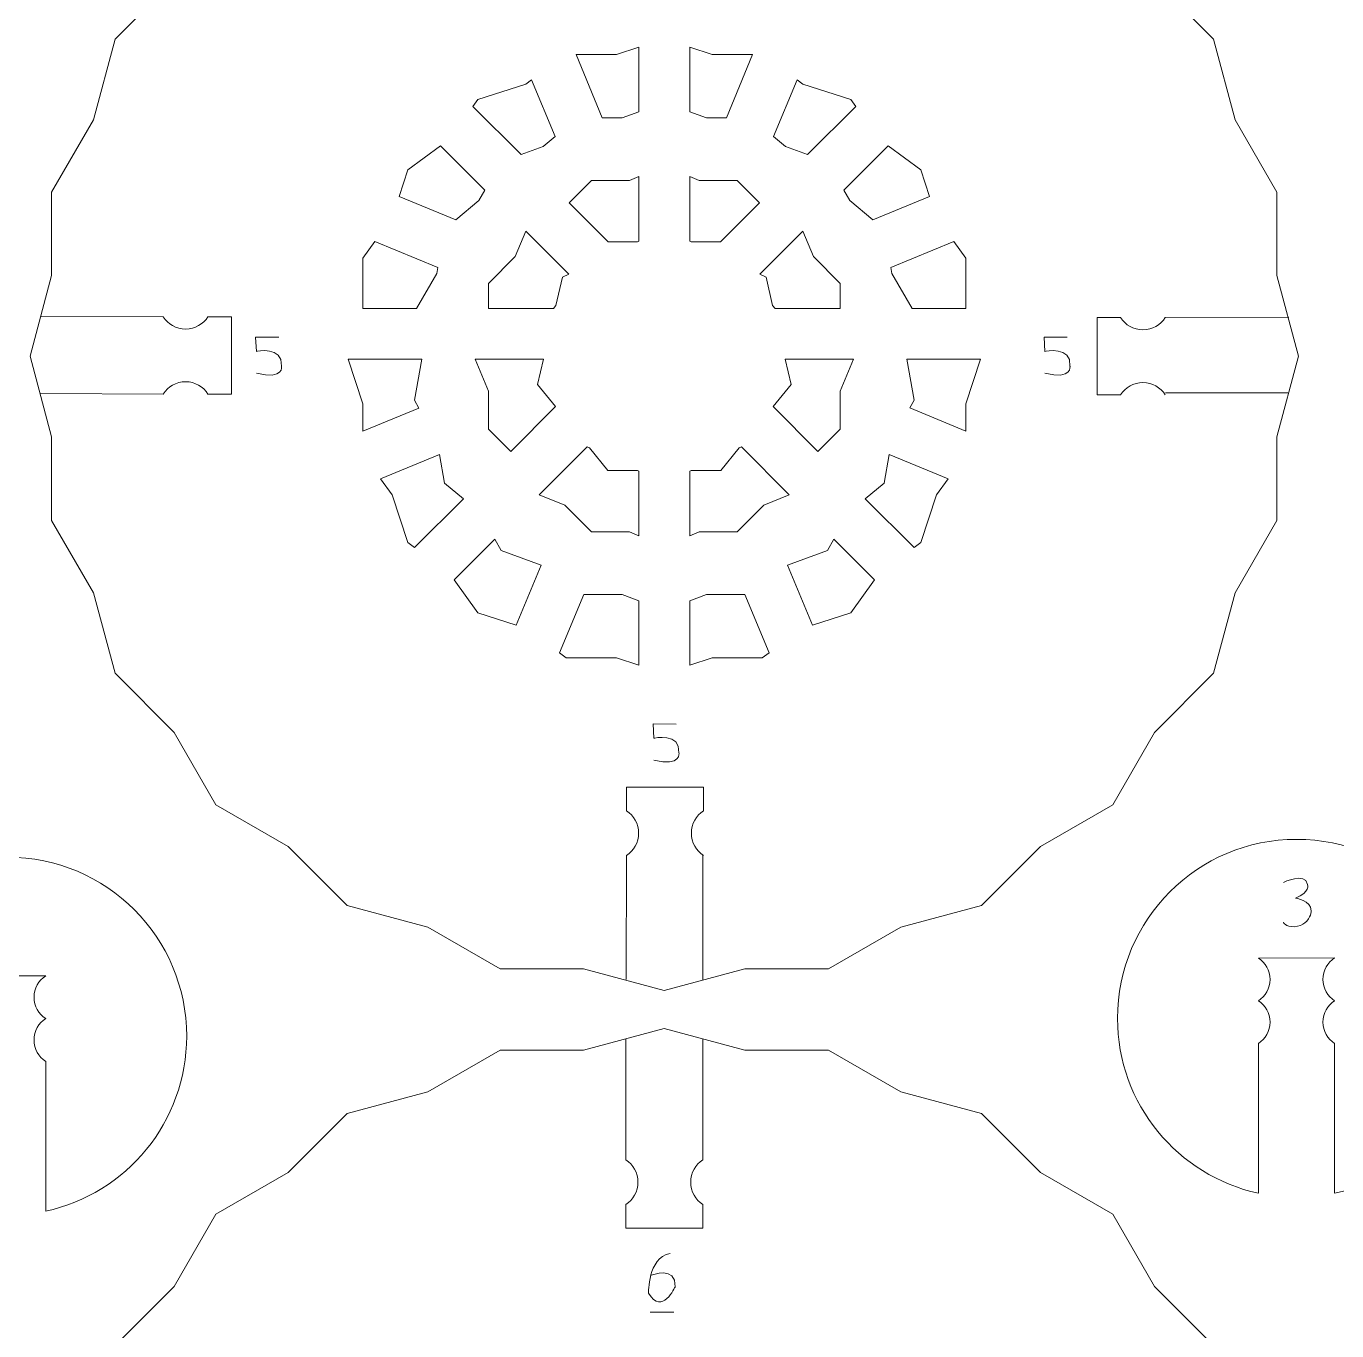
# Model space of a CAD drawing. Header units: centimetres. Extents: x -25 to 25, y -32.5 to 32.5.
# Drawn here: x 3.87 to 9.04, y -26.01 to -20.86 of the extents above; entities that cross this region are included whole.
import ezdxf

# ---------------------------------------------------------------- set-up
doc = ezdxf.new("R2010")
doc.units = ezdxf.units.CM
doc.header["$MEASUREMENT"] = 0
doc.layers.add('Capa 1', color=7, linetype='Continuous')

msp = doc.modelspace()

# ---------------------------------------------------------------- linework, layer by layer
at = {"layer": 'Capa 1', "color": 250, "lineweight": 20}
for points, knots in [([(7.03607, -19.74885), (7.03607, -19.74885), (7.32112, -19.91342), (7.32112, -19.91342), (7.32112, -19.91342), (7.32112, -19.91342), (7.63903, -19.99861), (7.63903, -19.99861), (7.63903, -19.99861), (7.63903, -19.99861), (7.87175, -20.23133), (7.87175, -20.23133), (7.87175, -20.23133), (7.87175, -20.23133), (8.1568, -20.3959), (8.1568, -20.3959), (8.1568, -20.3959), (8.1568, -20.3959), (8.32138, -20.68096), (8.32138, -20.68096), (8.32138, -20.68096), (8.32138, -20.68096), (8.55408, -20.91367), (8.55408, -20.91367), (8.55408, -20.91367), (8.55408, -20.91367), (8.63927, -21.23156), (8.63927, -21.23156), (8.63927, -21.23156), (8.63927, -21.23156), (8.80384, -21.51662), (8.80384, -21.51662), (8.80384, -21.51662), (8.80384, -21.51662), (8.80384, -21.84575), (8.80384, -21.84575), (8.80384, -21.84575), (8.80384, -21.84575), (8.88902, -22.16366), (8.88902, -22.16366), (8.88902, -22.16366), (8.88902, -22.16366), (8.80384, -22.48155), (8.80384, -22.48155), (8.80384, -22.48155), (8.80384, -22.48155), (8.80384, -22.8107), (8.80384, -22.8107), (8.80384, -22.8107), (8.80384, -22.8107), (8.63926, -23.09578), (8.63926, -23.09578), (8.63926, -23.09578), (8.63926, -23.09578), (8.55408, -23.41365), (8.55408, -23.41365), (8.55408, -23.41365), (8.55408, -23.41365), (8.32138, -23.64636), (8.32138, -23.64636), (8.32138, -23.64636), (8.32138, -23.64636), (8.1568, -23.93142), (8.1568, -23.93142), (8.1568, -23.93142), (8.1568, -23.93142), (7.87175, -24.09599), (7.87175, -24.09599), (7.87175, -24.09599), (7.87175, -24.09599), (7.63903, -24.32871), (7.63903, -24.32871), (7.63903, -24.32871), (7.63903, -24.32871), (7.32112, -24.4139), (7.32112, -24.4139), (7.32112, -24.4139), (7.32112, -24.4139), (7.03607, -24.57847), (7.03607, -24.57847), (7.03607, -24.57847), (7.03607, -24.57847), (6.70695, -24.57847), (6.70695, -24.57847), (6.70695, -24.57847), (6.70695, -24.57847), (6.38902, -24.66366), (6.38902, -24.66366), (6.38902, -24.66366), (6.38902, -24.66366), (6.07109, -24.57847), (6.07109, -24.57847), (6.07109, -24.57847), (6.07109, -24.57847), (5.74197, -24.57847), (5.74197, -24.57847), (5.74197, -24.57847), (5.74197, -24.57847), (5.45692, -24.4139), (5.45692, -24.4139), (5.45692, -24.4139), (5.45692, -24.4139), (5.13901, -24.32871), (5.13901, -24.32871), (5.13901, -24.32871), (5.13901, -24.32871), (4.90629, -24.09599), (4.90629, -24.09599), (4.90629, -24.09599), (4.90629, -24.09599), (4.62124, -23.93142), (4.62124, -23.93142), (4.62124, -23.93142), (4.62124, -23.93142), (4.45666, -23.64636), (4.45666, -23.64636), (4.45666, -23.64636), (4.45666, -23.64636), (4.22396, -23.41365), (4.22396, -23.41365), (4.22396, -23.41365), (4.22396, -23.41365), (4.13877, -23.09576), (4.13877, -23.09576), (4.13877, -23.09576), (4.13877, -23.09576), (3.9742, -22.8107), (3.9742, -22.8107), (3.9742, -22.8107), (3.9742, -22.8107), (3.9742, -22.48157), (3.9742, -22.48157), (3.9742, -22.48157), (3.9742, -22.48157), (3.88902, -22.16366), (3.88902, -22.16366), (3.88902, -22.16366), (3.88902, -22.16366), (3.9742, -21.84577), (3.9742, -21.84577), (3.9742, -21.84577), (3.9742, -21.84577), (3.9742, -21.51662), (3.9742, -21.51662), (3.9742, -21.51662), (3.9742, -21.51662), (4.13878, -21.23154), (4.13878, -21.23154), (4.13878, -21.23154), (4.13878, -21.23154), (4.22396, -20.91367), (4.22396, -20.91367), (4.22396, -20.91367), (4.22396, -20.91367), (4.45666, -20.68096), (4.45666, -20.68096), (4.45666, -20.68096), (4.45666, -20.68096), (4.62124, -20.3959), (4.62124, -20.3959), (4.62124, -20.3959), (4.62124, -20.3959), (4.90629, -20.23133), (4.90629, -20.23133), (4.90629, -20.23133), (4.90629, -20.23133), (5.13901, -19.99861), (5.13901, -19.99861), (5.13901, -19.99861), (5.13901, -19.99861), (5.45692, -19.91342), (5.45692, -19.91342), (5.45692, -19.91342), (5.45692, -19.91342), (5.74197, -19.74885), (5.74197, -19.74885), (5.74197, -19.74885), (5.74197, -19.74885), (6.07109, -19.74885), (6.07109, -19.74885), (6.07109, -19.74885), (6.07109, -19.74885), (6.38902, -19.66366), (6.38902, -19.66366), (6.38902, -19.66366), (6.38902, -19.66366), (6.70695, -19.74885), (6.70695, -19.74885), (6.70695, -19.74885), (6.70695, -19.74885), (7.03607, -19.74885), (7.03607, -19.74885)], [0, 0, 0, 0, 0.0204082, 0.0204082, 0.0204082, 0.0204082, 0.0408163, 0.0408163, 0.0408163, 0.0408163, 0.0612245, 0.0612245, 0.0612245, 0.0612245, 0.0816327, 0.0816327, 0.0816327, 0.0816327, 0.1020408, 0.1020408, 0.1020408, 0.1020408, 0.122449, 0.122449, 0.122449, 0.122449, 0.1428571, 0.1428571, 0.1428571, 0.1428571, 0.1632653, 0.1632653, 0.1632653, 0.1632653, 0.1836735, 0.1836735, 0.1836735, 0.1836735, 0.2040816, 0.2040816, 0.2040816, 0.2040816, 0.2244898, 0.2244898, 0.2244898, 0.2244898, 0.244898, 0.244898, 0.244898, 0.244898, 0.2653061, 0.2653061, 0.2653061, 0.2653061, 0.2857143, 0.2857143, 0.2857143, 0.2857143, 0.3061224, 0.3061224, 0.3061224, 0.3061224, 0.3265306, 0.3265306, 0.3265306, 0.3265306, 0.3469388, 0.3469388, 0.3469388, 0.3469388, 0.3673469, 0.3673469, 0.3673469, 0.3673469, 0.3877551, 0.3877551, 0.3877551, 0.3877551, 0.4081633, 0.4081633, 0.4081633, 0.4081633, 0.4285714, 0.4285714, 0.4285714, 0.4285714, 0.4489796, 0.4489796, 0.4489796, 0.4489796, 0.4693878, 0.4693878, 0.4693878, 0.4693878, 0.4897959, 0.4897959, 0.4897959, 0.4897959, 0.5102041, 0.5102041, 0.5102041, 0.5102041, 0.5306122, 0.5306122, 0.5306122, 0.5306122, 0.5510204, 0.5510204, 0.5510204, 0.5510204, 0.5714286, 0.5714286, 0.5714286, 0.5714286, 0.5918367, 0.5918367, 0.5918367, 0.5918367, 0.6122449, 0.6122449, 0.6122449, 0.6122449, 0.6326531, 0.6326531, 0.6326531, 0.6326531, 0.6530612, 0.6530612, 0.6530612, 0.6530612, 0.6734694, 0.6734694, 0.6734694, 0.6734694, 0.6938776, 0.6938776, 0.6938776, 0.6938776, 0.7142857, 0.7142857, 0.7142857, 0.7142857, 0.7346939, 0.7346939, 0.7346939, 0.7346939, 0.755102, 0.755102, 0.755102, 0.755102, 0.7755102, 0.7755102, 0.7755102, 0.7755102, 0.7959184, 0.7959184, 0.7959184, 0.7959184, 0.8163265, 0.8163265, 0.8163265, 0.8163265, 0.8367347, 0.8367347, 0.8367347, 0.8367347, 0.8571429, 0.8571429, 0.8571429, 0.8571429, 0.877551, 0.877551, 0.877551, 0.877551, 0.8979592, 0.8979592, 0.8979592, 0.8979592, 0.9183673, 0.9183673, 0.9183673, 0.9183673, 0.9387755, 0.9387755, 0.9387755, 0.9387755, 0.9591837, 0.9591837, 0.9591837, 0.9591837, 1, 1, 1, 1]), ([(6.04138, -20.97485), (6.04138, -20.97485), (6.20069, -20.97485), (6.20069, -20.97485), (6.20069, -20.97485), (6.20069, -20.97485), (6.28902, -20.94615), (6.28902, -20.94615), (6.28902, -20.94615), (6.28902, -20.94615), (6.28902, -21.20005), (6.28902, -21.20005), (6.28902, -21.20005), (6.28902, -21.20005), (6.22331, -21.22397), (6.22331, -21.22397), (6.22331, -21.22397), (6.22331, -21.22397), (6.14457, -21.22397), (6.14457, -21.22397), (6.14457, -21.22397), (6.14457, -21.22397), (6.04138, -20.97485), (6.04138, -20.97485)], [0, 0, 0, 0, 0.1428571, 0.1428571, 0.1428571, 0.1428571, 0.2857143, 0.2857143, 0.2857143, 0.2857143, 0.4285714, 0.4285714, 0.4285714, 0.4285714, 0.5714286, 0.5714286, 0.5714286, 0.5714286, 0.7142857, 0.7142857, 0.7142857, 0.7142857, 1, 1, 1, 1]), ([(6.48902, -20.94615), (6.48902, -20.94615), (6.57735, -20.97485), (6.57735, -20.97485), (6.57735, -20.97485), (6.57735, -20.97485), (6.73665, -20.97485), (6.73665, -20.97485), (6.73665, -20.97485), (6.73665, -20.97485), (6.63346, -21.22397), (6.63346, -21.22397), (6.63346, -21.22397), (6.63346, -21.22397), (6.55473, -21.22397), (6.55473, -21.22397), (6.55473, -21.22397), (6.55473, -21.22397), (6.48902, -21.20005), (6.48902, -21.20005), (6.48902, -21.20005), (6.48902, -21.20005), (6.48902, -20.94615), (6.48902, -20.94615)], [0, 0, 0, 0, 0.1428571, 0.1428571, 0.1428571, 0.1428571, 0.2857143, 0.2857143, 0.2857143, 0.2857143, 0.4285714, 0.4285714, 0.4285714, 0.4285714, 0.5714286, 0.5714286, 0.5714286, 0.5714286, 0.7142857, 0.7142857, 0.7142857, 0.7142857, 1, 1, 1, 1]), ([(5.63455, -21.17953), (5.63455, -21.17953), (5.65427, -21.15239), (5.65427, -21.15239), (5.65427, -21.15239), (5.65427, -21.15239), (5.84258, -21.0912), (5.84258, -21.0912), (5.84258, -21.0912), (5.84258, -21.0912), (5.86604, -21.07416), (5.86604, -21.07416), (5.86604, -21.07416), (5.86604, -21.07416), (5.95876, -21.29801), (5.95876, -21.29801), (5.95876, -21.29801), (5.95876, -21.29801), (5.91194, -21.3373), (5.91194, -21.3373), (5.91194, -21.3373), (5.91194, -21.3373), (5.82424, -21.36922), (5.82424, -21.36922), (5.82424, -21.36922), (5.82424, -21.36922), (5.63455, -21.17953), (5.63455, -21.17953)], [0, 0, 0, 0, 0.125, 0.125, 0.125, 0.125, 0.25, 0.25, 0.25, 0.25, 0.375, 0.375, 0.375, 0.375, 0.5, 0.5, 0.5, 0.5, 0.625, 0.625, 0.625, 0.625, 0.75, 0.75, 0.75, 0.75, 1, 1, 1, 1]), ([(6.912, -21.07416), (6.912, -21.07416), (6.93546, -21.0912), (6.93546, -21.0912), (6.93546, -21.0912), (6.93546, -21.0912), (7.12377, -21.15239), (7.12377, -21.15239), (7.12377, -21.15239), (7.12377, -21.15239), (7.14349, -21.17954), (7.14349, -21.17954), (7.14349, -21.17954), (7.14349, -21.17954), (6.9538, -21.36922), (6.9538, -21.36922), (6.9538, -21.36922), (6.9538, -21.36922), (6.8661, -21.3373), (6.8661, -21.3373), (6.8661, -21.3373), (6.8661, -21.3373), (6.81928, -21.29801), (6.81928, -21.29801), (6.81928, -21.29801), (6.81928, -21.29801), (6.912, -21.07416), (6.912, -21.07416)], [0, 0, 0, 0, 0.125, 0.125, 0.125, 0.125, 0.25, 0.25, 0.25, 0.25, 0.375, 0.375, 0.375, 0.375, 0.5, 0.5, 0.5, 0.5, 0.625, 0.625, 0.625, 0.625, 0.75, 0.75, 0.75, 0.75, 1, 1, 1, 1]), ([(5.34356, -21.53414), (5.34356, -21.53414), (5.37774, -21.42893), (5.37774, -21.42893), (5.37774, -21.42893), (5.37774, -21.42893), (5.5071, -21.33494), (5.5071, -21.33494), (5.5071, -21.33494), (5.5071, -21.33494), (5.68165, -21.50949), (5.68165, -21.50949), (5.68165, -21.50949), (5.68165, -21.50949), (5.65808, -21.55031), (5.65808, -21.55031), (5.65808, -21.55031), (5.65808, -21.55031), (5.56702, -21.6267), (5.56702, -21.6267), (5.56702, -21.6267), (5.56702, -21.6267), (5.34356, -21.53414), (5.34356, -21.53414)], [0, 0, 0, 0, 0.1428571, 0.1428571, 0.1428571, 0.1428571, 0.2857143, 0.2857143, 0.2857143, 0.2857143, 0.4285714, 0.4285714, 0.4285714, 0.4285714, 0.5714286, 0.5714286, 0.5714286, 0.5714286, 0.7142857, 0.7142857, 0.7142857, 0.7142857, 1, 1, 1, 1]), ([(7.27093, -21.33494), (7.27093, -21.33494), (7.4003, -21.42893), (7.4003, -21.42893), (7.4003, -21.42893), (7.4003, -21.42893), (7.43448, -21.53415), (7.43448, -21.53415), (7.43448, -21.53415), (7.43448, -21.53415), (7.21102, -21.62671), (7.21102, -21.62671), (7.21102, -21.62671), (7.21102, -21.62671), (7.11996, -21.55031), (7.11996, -21.55031), (7.11996, -21.55031), (7.11996, -21.55031), (7.09639, -21.50948), (7.09639, -21.50948), (7.09639, -21.50948), (7.09639, -21.50948), (7.27093, -21.33494), (7.27093, -21.33494)], [0, 0, 0, 0, 0.1428571, 0.1428571, 0.1428571, 0.1428571, 0.2857143, 0.2857143, 0.2857143, 0.2857143, 0.4285714, 0.4285714, 0.4285714, 0.4285714, 0.5714286, 0.5714286, 0.5714286, 0.5714286, 0.7142857, 0.7142857, 0.7142857, 0.7142857, 1, 1, 1, 1]), ([(6.28902, -21.71061), (6.28902, -21.71061), (6.28355, -21.71318), (6.28355, -21.71318), (6.28355, -21.71318), (6.28355, -21.71318), (6.1682, -21.71318), (6.1682, -21.71318), (6.1682, -21.71318), (6.1682, -21.71318), (6.01389, -21.55887), (6.01389, -21.55887), (6.01389, -21.55887), (6.01389, -21.55887), (6.10201, -21.47075), (6.10201, -21.47075), (6.10201, -21.47075), (6.10201, -21.47075), (6.2512, -21.47075), (6.2512, -21.47075), (6.2512, -21.47075), (6.2512, -21.47075), (6.28902, -21.45508), (6.28902, -21.45508), (6.28902, -21.45508), (6.28902, -21.45508), (6.28902, -21.71061), (6.28902, -21.71061)], [0, 0, 0, 0, 0.125, 0.125, 0.125, 0.125, 0.25, 0.25, 0.25, 0.25, 0.375, 0.375, 0.375, 0.375, 0.5, 0.5, 0.5, 0.5, 0.625, 0.625, 0.625, 0.625, 0.75, 0.75, 0.75, 0.75, 1, 1, 1, 1]), ([(6.67603, -21.47075), (6.67603, -21.47075), (6.76415, -21.55887), (6.76415, -21.55887), (6.76415, -21.55887), (6.76415, -21.55887), (6.60985, -21.71318), (6.60985, -21.71318), (6.60985, -21.71318), (6.60985, -21.71318), (6.49449, -21.71318), (6.49449, -21.71318), (6.49449, -21.71318), (6.49449, -21.71318), (6.48902, -21.71061), (6.48902, -21.71061), (6.48902, -21.71061), (6.48902, -21.71061), (6.48902, -21.45508), (6.48902, -21.45508), (6.48902, -21.45508), (6.48902, -21.45508), (6.52684, -21.47075), (6.52684, -21.47075), (6.52684, -21.47075), (6.52684, -21.47075), (6.67603, -21.47075), (6.67603, -21.47075)], [0, 0, 0, 0, 0.125, 0.125, 0.125, 0.125, 0.25, 0.25, 0.25, 0.25, 0.375, 0.375, 0.375, 0.375, 0.5, 0.5, 0.5, 0.5, 0.625, 0.625, 0.625, 0.625, 0.75, 0.75, 0.75, 0.75, 1, 1, 1, 1]), ([(6.01257, -21.84041), (6.01257, -21.84041), (5.98805, -21.85192), (5.98805, -21.85192), (5.98805, -21.85192), (5.98805, -21.85192), (5.962, -21.96318), (5.962, -21.96318), (5.962, -21.96318), (5.962, -21.96318), (5.95198, -21.97543), (5.95198, -21.97543), (5.95198, -21.97543), (5.95198, -21.97543), (5.69611, -21.97543), (5.69611, -21.97543), (5.69611, -21.97543), (5.69611, -21.97543), (5.69611, -21.87665), (5.69611, -21.87665), (5.69611, -21.87665), (5.69611, -21.87665), (5.8016, -21.77116), (5.8016, -21.77116), (5.8016, -21.77116), (5.8016, -21.77116), (5.84311, -21.67095), (5.84311, -21.67095), (5.84311, -21.67095), (5.84311, -21.67095), (6.01257, -21.84041), (6.01257, -21.84041)], [0, 0, 0, 0, 0.1111111, 0.1111111, 0.1111111, 0.1111111, 0.2222222, 0.2222222, 0.2222222, 0.2222222, 0.3333333, 0.3333333, 0.3333333, 0.3333333, 0.4444444, 0.4444444, 0.4444444, 0.4444444, 0.5555556, 0.5555556, 0.5555556, 0.5555556, 0.6666667, 0.6666667, 0.6666667, 0.6666667, 0.7777778, 0.7777778, 0.7777778, 0.7777778, 1, 1, 1, 1]), ([(6.93493, -21.67094), (6.93493, -21.67094), (6.97644, -21.77116), (6.97644, -21.77116), (6.97644, -21.77116), (6.97644, -21.77116), (7.08193, -21.87665), (7.08193, -21.87665), (7.08193, -21.87665), (7.08193, -21.87665), (7.08193, -21.97543), (7.08193, -21.97543), (7.08193, -21.97543), (7.08193, -21.97543), (6.82606, -21.97543), (6.82606, -21.97543), (6.82606, -21.97543), (6.82606, -21.97543), (6.81604, -21.96318), (6.81604, -21.96318), (6.81604, -21.96318), (6.81604, -21.96318), (6.78999, -21.85192), (6.78999, -21.85192), (6.78999, -21.85192), (6.78999, -21.85192), (6.76547, -21.84041), (6.76547, -21.84041), (6.76547, -21.84041), (6.76547, -21.84041), (6.93493, -21.67094), (6.93493, -21.67094)], [0, 0, 0, 0, 0.1111111, 0.1111111, 0.1111111, 0.1111111, 0.2222222, 0.2222222, 0.2222222, 0.2222222, 0.3333333, 0.3333333, 0.3333333, 0.3333333, 0.4444444, 0.4444444, 0.4444444, 0.4444444, 0.5555556, 0.5555556, 0.5555556, 0.5555556, 0.6666667, 0.6666667, 0.6666667, 0.6666667, 0.7777778, 0.7777778, 0.7777778, 0.7777778, 1, 1, 1, 1]), ([(5.20017, -21.97543), (5.20017, -21.97543), (5.20019, -21.97536), (5.20019, -21.97536), (5.20019, -21.97536), (5.20019, -21.97536), (5.20019, -21.77739), (5.20019, -21.77739), (5.20019, -21.77739), (5.20019, -21.77739), (5.2483, -21.71117), (5.2483, -21.71117), (5.2483, -21.71117), (5.2483, -21.71117), (5.49648, -21.81397), (5.49648, -21.81397), (5.49648, -21.81397), (5.49648, -21.81397), (5.49236, -21.83734), (5.49236, -21.83734), (5.49236, -21.83734), (5.49236, -21.83734), (5.41263, -21.97543), (5.41263, -21.97543), (5.41263, -21.97543), (5.41263, -21.97543), (5.20017, -21.97543), (5.20017, -21.97543)], [0, 0, 0, 0, 0.125, 0.125, 0.125, 0.125, 0.25, 0.25, 0.25, 0.25, 0.375, 0.375, 0.375, 0.375, 0.5, 0.5, 0.5, 0.5, 0.625, 0.625, 0.625, 0.625, 0.75, 0.75, 0.75, 0.75, 1, 1, 1, 1]), ([(7.52974, -21.71117), (7.52974, -21.71117), (7.57785, -21.77739), (7.57785, -21.77739), (7.57785, -21.77739), (7.57785, -21.77739), (7.57785, -21.97536), (7.57785, -21.97536), (7.57785, -21.97536), (7.57785, -21.97536), (7.57787, -21.97543), (7.57787, -21.97543), (7.57787, -21.97543), (7.57787, -21.97543), (7.36541, -21.97543), (7.36541, -21.97543), (7.36541, -21.97543), (7.36541, -21.97543), (7.28568, -21.83734), (7.28568, -21.83734), (7.28568, -21.83734), (7.28568, -21.83734), (7.28156, -21.81397), (7.28156, -21.81397), (7.28156, -21.81397), (7.28156, -21.81397), (7.52974, -21.71117), (7.52974, -21.71117)], [0, 0, 0, 0, 0.125, 0.125, 0.125, 0.125, 0.25, 0.25, 0.25, 0.25, 0.375, 0.375, 0.375, 0.375, 0.5, 0.5, 0.5, 0.5, 0.625, 0.625, 0.625, 0.625, 0.75, 0.75, 0.75, 0.75, 1, 1, 1, 1]), ([(5.20019, -22.45962), (5.20019, -22.45962), (5.20019, -22.35196), (5.20019, -22.35196), (5.20019, -22.35196), (5.20019, -22.35196), (5.14282, -22.17543), (5.14282, -22.17543), (5.14282, -22.17543), (5.14282, -22.17543), (5.43275, -22.17543), (5.43275, -22.17543), (5.43275, -22.17543), (5.43275, -22.17543), (5.40421, -22.33731), (5.40421, -22.33731), (5.40421, -22.33731), (5.40421, -22.33731), (5.42182, -22.36782), (5.42182, -22.36782), (5.42182, -22.36782), (5.42182, -22.36782), (5.20019, -22.45962), (5.20019, -22.45962)], [0, 0, 0, 0, 0.1428571, 0.1428571, 0.1428571, 0.1428571, 0.2857143, 0.2857143, 0.2857143, 0.2857143, 0.4285714, 0.4285714, 0.4285714, 0.4285714, 0.5714286, 0.5714286, 0.5714286, 0.5714286, 0.7142857, 0.7142857, 0.7142857, 0.7142857, 1, 1, 1, 1]), ([(5.91231, -22.17543), (5.91231, -22.17543), (5.88902, -22.27492), (5.88902, -22.27492), (5.88902, -22.27492), (5.88902, -22.27492), (5.9606, -22.36243), (5.9606, -22.36243), (5.9606, -22.36243), (5.9606, -22.36243), (5.78423, -22.53879), (5.78423, -22.53879), (5.78423, -22.53879), (5.78423, -22.53879), (5.69611, -22.45067), (5.69611, -22.45067), (5.69611, -22.45067), (5.69611, -22.45067), (5.69611, -22.30149), (5.69611, -22.30149), (5.69611, -22.30149), (5.69611, -22.30149), (5.6439, -22.17543), (5.6439, -22.17543), (5.6439, -22.17543), (5.6439, -22.17543), (5.91231, -22.17543), (5.91231, -22.17543)], [0, 0, 0, 0, 0.125, 0.125, 0.125, 0.125, 0.25, 0.25, 0.25, 0.25, 0.375, 0.375, 0.375, 0.375, 0.5, 0.5, 0.5, 0.5, 0.625, 0.625, 0.625, 0.625, 0.75, 0.75, 0.75, 0.75, 1, 1, 1, 1]), ([(7.13414, -22.17543), (7.13414, -22.17543), (7.08193, -22.30149), (7.08193, -22.30149), (7.08193, -22.30149), (7.08193, -22.30149), (7.08193, -22.45067), (7.08193, -22.45067), (7.08193, -22.45067), (7.08193, -22.45067), (6.99381, -22.53879), (6.99381, -22.53879), (6.99381, -22.53879), (6.99381, -22.53879), (6.81744, -22.36243), (6.81744, -22.36243), (6.81744, -22.36243), (6.81744, -22.36243), (6.88902, -22.27492), (6.88902, -22.27492), (6.88902, -22.27492), (6.88902, -22.27492), (6.86573, -22.17543), (6.86573, -22.17543), (6.86573, -22.17543), (6.86573, -22.17543), (7.13414, -22.17543), (7.13414, -22.17543)], [0, 0, 0, 0, 0.125, 0.125, 0.125, 0.125, 0.25, 0.25, 0.25, 0.25, 0.375, 0.375, 0.375, 0.375, 0.5, 0.5, 0.5, 0.5, 0.625, 0.625, 0.625, 0.625, 0.75, 0.75, 0.75, 0.75, 1, 1, 1, 1]), ([(7.63522, -22.17543), (7.63522, -22.17543), (7.57785, -22.35196), (7.57785, -22.35196), (7.57785, -22.35196), (7.57785, -22.35196), (7.57785, -22.45962), (7.57785, -22.45962), (7.57785, -22.45962), (7.57785, -22.45962), (7.35622, -22.36781), (7.35622, -22.36781), (7.35622, -22.36781), (7.35622, -22.36781), (7.37383, -22.33731), (7.37383, -22.33731), (7.37383, -22.33731), (7.37383, -22.33731), (7.34529, -22.17543), (7.34529, -22.17543), (7.34529, -22.17543), (7.34529, -22.17543), (7.63522, -22.17543), (7.63522, -22.17543)], [0, 0, 0, 0, 0.1428571, 0.1428571, 0.1428571, 0.1428571, 0.2857143, 0.2857143, 0.2857143, 0.2857143, 0.4285714, 0.4285714, 0.4285714, 0.4285714, 0.5714286, 0.5714286, 0.5714286, 0.5714286, 0.7142857, 0.7142857, 0.7142857, 0.7142857, 1, 1, 1, 1]), ([(6.28902, -22.87224), (6.28902, -22.87224), (6.2512, -22.85657), (6.2512, -22.85657), (6.2512, -22.85657), (6.2512, -22.85657), (6.10201, -22.85657), (6.10201, -22.85657), (6.10201, -22.85657), (6.10201, -22.85657), (5.99651, -22.75107), (5.99651, -22.75107), (5.99651, -22.75107), (5.99651, -22.75107), (5.89631, -22.70957), (5.89631, -22.70957), (5.89631, -22.70957), (5.89631, -22.70957), (6.08497, -22.52091), (6.08497, -22.52091), (6.08497, -22.52091), (6.08497, -22.52091), (6.09352, -22.52492), (6.09352, -22.52492), (6.09352, -22.52492), (6.09352, -22.52492), (6.1665, -22.61414), (6.1665, -22.61414), (6.1665, -22.61414), (6.1665, -22.61414), (6.28355, -22.61414), (6.28355, -22.61414), (6.28355, -22.61414), (6.28355, -22.61414), (6.28902, -22.61671), (6.28902, -22.61671), (6.28902, -22.61671), (6.28902, -22.61671), (6.28902, -22.87224), (6.28902, -22.87224)], [0, 0, 0, 0, 0.0909091, 0.0909091, 0.0909091, 0.0909091, 0.1818182, 0.1818182, 0.1818182, 0.1818182, 0.2727273, 0.2727273, 0.2727273, 0.2727273, 0.3636364, 0.3636364, 0.3636364, 0.3636364, 0.4545455, 0.4545455, 0.4545455, 0.4545455, 0.5454545, 0.5454545, 0.5454545, 0.5454545, 0.6363636, 0.6363636, 0.6363636, 0.6363636, 0.7272727, 0.7272727, 0.7272727, 0.7272727, 0.8181818, 0.8181818, 0.8181818, 0.8181818, 1, 1, 1, 1]), ([(6.88174, -22.70957), (6.88174, -22.70957), (6.78153, -22.75107), (6.78153, -22.75107), (6.78153, -22.75107), (6.78153, -22.75107), (6.67603, -22.85657), (6.67603, -22.85657), (6.67603, -22.85657), (6.67603, -22.85657), (6.52684, -22.85657), (6.52684, -22.85657), (6.52684, -22.85657), (6.52684, -22.85657), (6.48902, -22.87224), (6.48902, -22.87224), (6.48902, -22.87224), (6.48902, -22.87224), (6.48902, -22.61671), (6.48902, -22.61671), (6.48902, -22.61671), (6.48902, -22.61671), (6.49449, -22.61414), (6.49449, -22.61414), (6.49449, -22.61414), (6.49449, -22.61414), (6.61154, -22.61414), (6.61154, -22.61414), (6.61154, -22.61414), (6.61154, -22.61414), (6.68452, -22.52492), (6.68452, -22.52492), (6.68452, -22.52492), (6.68452, -22.52492), (6.69307, -22.5209), (6.69307, -22.5209), (6.69307, -22.5209), (6.69307, -22.5209), (6.88174, -22.70957), (6.88174, -22.70957)], [0, 0, 0, 0, 0.0909091, 0.0909091, 0.0909091, 0.0909091, 0.1818182, 0.1818182, 0.1818182, 0.1818182, 0.2727273, 0.2727273, 0.2727273, 0.2727273, 0.3636364, 0.3636364, 0.3636364, 0.3636364, 0.4545455, 0.4545455, 0.4545455, 0.4545455, 0.5454545, 0.5454545, 0.5454545, 0.5454545, 0.6363636, 0.6363636, 0.6363636, 0.6363636, 0.7272727, 0.7272727, 0.7272727, 0.7272727, 0.8181818, 0.8181818, 0.8181818, 0.8181818, 1, 1, 1, 1]), ([(5.4049, -22.91812), (5.4049, -22.91812), (5.37774, -22.89838), (5.37774, -22.89838), (5.37774, -22.89838), (5.37774, -22.89838), (5.31657, -22.71011), (5.31657, -22.71011), (5.31657, -22.71011), (5.31657, -22.71011), (5.27065, -22.64691), (5.27065, -22.64691), (5.27065, -22.64691), (5.27065, -22.64691), (5.50306, -22.55065), (5.50306, -22.55065), (5.50306, -22.55065), (5.50306, -22.55065), (5.52298, -22.66366), (5.52298, -22.66366), (5.52298, -22.66366), (5.52298, -22.66366), (5.59714, -22.72588), (5.59714, -22.72588), (5.59714, -22.72588), (5.59714, -22.72588), (5.4049, -22.91812), (5.4049, -22.91812)], [0, 0, 0, 0, 0.125, 0.125, 0.125, 0.125, 0.25, 0.25, 0.25, 0.25, 0.375, 0.375, 0.375, 0.375, 0.5, 0.5, 0.5, 0.5, 0.625, 0.625, 0.625, 0.625, 0.75, 0.75, 0.75, 0.75, 1, 1, 1, 1]), ([(7.50739, -22.64691), (7.50739, -22.64691), (7.46147, -22.71011), (7.46147, -22.71011), (7.46147, -22.71011), (7.46147, -22.71011), (7.4003, -22.89838), (7.4003, -22.89838), (7.4003, -22.89838), (7.4003, -22.89838), (7.37313, -22.91812), (7.37313, -22.91812), (7.37313, -22.91812), (7.37313, -22.91812), (7.1809, -22.72588), (7.1809, -22.72588), (7.1809, -22.72588), (7.1809, -22.72588), (7.25506, -22.66366), (7.25506, -22.66366), (7.25506, -22.66366), (7.25506, -22.66366), (7.27498, -22.55065), (7.27498, -22.55065), (7.27498, -22.55065), (7.27498, -22.55065), (7.50739, -22.64691), (7.50739, -22.64691)], [0, 0, 0, 0, 0.125, 0.125, 0.125, 0.125, 0.25, 0.25, 0.25, 0.25, 0.375, 0.375, 0.375, 0.375, 0.5, 0.5, 0.5, 0.5, 0.625, 0.625, 0.625, 0.625, 0.75, 0.75, 0.75, 0.75, 1, 1, 1, 1]), ([(5.80506, -23.22392), (5.80506, -23.22392), (5.65427, -23.17493), (5.65427, -23.17493), (5.65427, -23.17493), (5.65427, -23.17493), (5.5603, -23.04558), (5.5603, -23.04558), (5.5603, -23.04558), (5.5603, -23.04558), (5.72059, -22.88529), (5.72059, -22.88529), (5.72059, -22.88529), (5.72059, -22.88529), (5.74623, -22.9297), (5.74623, -22.9297), (5.74623, -22.9297), (5.74623, -22.9297), (5.90326, -22.98685), (5.90326, -22.98685), (5.90326, -22.98685), (5.90326, -22.98685), (5.80506, -23.22392), (5.80506, -23.22392)], [0, 0, 0, 0, 0.1428571, 0.1428571, 0.1428571, 0.1428571, 0.2857143, 0.2857143, 0.2857143, 0.2857143, 0.4285714, 0.4285714, 0.4285714, 0.4285714, 0.5714286, 0.5714286, 0.5714286, 0.5714286, 0.7142857, 0.7142857, 0.7142857, 0.7142857, 1, 1, 1, 1]), ([(7.21775, -23.04558), (7.21775, -23.04558), (7.12377, -23.17493), (7.12377, -23.17493), (7.12377, -23.17493), (7.12377, -23.17493), (6.97298, -23.22392), (6.97298, -23.22392), (6.97298, -23.22392), (6.97298, -23.22392), (6.87478, -22.98685), (6.87478, -22.98685), (6.87478, -22.98685), (6.87478, -22.98685), (7.03181, -22.9297), (7.03181, -22.9297), (7.03181, -22.9297), (7.03181, -22.9297), (7.05745, -22.88528), (7.05745, -22.88528), (7.05745, -22.88528), (7.05745, -22.88528), (7.21775, -23.04558), (7.21775, -23.04558)], [0, 0, 0, 0, 0.1428571, 0.1428571, 0.1428571, 0.1428571, 0.2857143, 0.2857143, 0.2857143, 0.2857143, 0.4285714, 0.4285714, 0.4285714, 0.4285714, 0.5714286, 0.5714286, 0.5714286, 0.5714286, 0.7142857, 0.7142857, 0.7142857, 0.7142857, 1, 1, 1, 1]), ([(6.28902, -23.38117), (6.28902, -23.38117), (6.2007, -23.35247), (6.2007, -23.35247), (6.2007, -23.35247), (6.2007, -23.35247), (6.00274, -23.35247), (6.00274, -23.35247), (6.00274, -23.35247), (6.00274, -23.35247), (5.97626, -23.33323), (5.97626, -23.33323), (5.97626, -23.33323), (5.97626, -23.33323), (6.07148, -23.10335), (6.07148, -23.10335), (6.07148, -23.10335), (6.07148, -23.10335), (6.22332, -23.10335), (6.22332, -23.10335), (6.22332, -23.10335), (6.22332, -23.10335), (6.28902, -23.12726), (6.28902, -23.12726), (6.28902, -23.12726), (6.28902, -23.12726), (6.28902, -23.38117), (6.28902, -23.38117)], [0, 0, 0, 0, 0.125, 0.125, 0.125, 0.125, 0.25, 0.25, 0.25, 0.25, 0.375, 0.375, 0.375, 0.375, 0.5, 0.5, 0.5, 0.5, 0.625, 0.625, 0.625, 0.625, 0.75, 0.75, 0.75, 0.75, 1, 1, 1, 1]), ([(6.80178, -23.33324), (6.80178, -23.33324), (6.7753, -23.35247), (6.7753, -23.35247), (6.7753, -23.35247), (6.7753, -23.35247), (6.57734, -23.35247), (6.57734, -23.35247), (6.57734, -23.35247), (6.57734, -23.35247), (6.48902, -23.38117), (6.48902, -23.38117), (6.48902, -23.38117), (6.48902, -23.38117), (6.48902, -23.12726), (6.48902, -23.12726), (6.48902, -23.12726), (6.48902, -23.12726), (6.55472, -23.10335), (6.55472, -23.10335), (6.55472, -23.10335), (6.55472, -23.10335), (6.70656, -23.10335), (6.70656, -23.10335), (6.70656, -23.10335), (6.70656, -23.10335), (6.80178, -23.33324), (6.80178, -23.33324)], [0, 0, 0, 0, 0.125, 0.125, 0.125, 0.125, 0.25, 0.25, 0.25, 0.25, 0.375, 0.375, 0.375, 0.375, 0.5, 0.5, 0.5, 0.5, 0.625, 0.625, 0.625, 0.625, 0.75, 0.75, 0.75, 0.75, 1, 1, 1, 1]), ([(7.03607, -24.89844), (7.03607, -24.89844), (7.32112, -25.06301), (7.32112, -25.06301), (7.32112, -25.06301), (7.32112, -25.06301), (7.63903, -25.1482), (7.63903, -25.1482), (7.63903, -25.1482), (7.63903, -25.1482), (7.87175, -25.38092), (7.87175, -25.38092), (7.87175, -25.38092), (7.87175, -25.38092), (8.1568, -25.54549), (8.1568, -25.54549), (8.1568, -25.54549), (8.1568, -25.54549), (8.32138, -25.83055), (8.32138, -25.83055), (8.32138, -25.83055), (8.32138, -25.83055), (8.55408, -26.06326), (8.55408, -26.06326), (8.55408, -26.06326), (8.55408, -26.06326), (8.63927, -26.38115), (8.63927, -26.38115), (8.63927, -26.38115), (8.63927, -26.38115), (8.80384, -26.66621), (8.80384, -26.66621), (8.80384, -26.66621), (8.80384, -26.66621), (8.80384, -26.99534), (8.80384, -26.99534), (8.80384, -26.99534), (8.80384, -26.99534), (8.88902, -27.31325), (8.88902, -27.31325), (8.88902, -27.31325), (8.88902, -27.31325), (8.80384, -27.63114), (8.80384, -27.63114), (8.80384, -27.63114), (8.80384, -27.63114), (8.80384, -27.96029), (8.80384, -27.96029), (8.80384, -27.96029), (8.80384, -27.96029), (8.63926, -28.24537), (8.63926, -28.24537), (8.63926, -28.24537), (8.63926, -28.24537), (8.55408, -28.56324), (8.55408, -28.56324), (8.55408, -28.56324), (8.55408, -28.56324), (8.32138, -28.79595), (8.32138, -28.79595), (8.32138, -28.79595), (8.32138, -28.79595), (8.1568, -29.08101), (8.1568, -29.08101), (8.1568, -29.08101), (8.1568, -29.08101), (7.87175, -29.24558), (7.87175, -29.24558), (7.87175, -29.24558), (7.87175, -29.24558), (7.63903, -29.4783), (7.63903, -29.4783), (7.63903, -29.4783), (7.63903, -29.4783), (7.32112, -29.56349), (7.32112, -29.56349), (7.32112, -29.56349), (7.32112, -29.56349), (7.03607, -29.72806), (7.03607, -29.72806), (7.03607, -29.72806), (7.03607, -29.72806), (6.70695, -29.72806), (6.70695, -29.72806), (6.70695, -29.72806), (6.70695, -29.72806), (6.38902, -29.81325), (6.38902, -29.81325), (6.38902, -29.81325), (6.38902, -29.81325), (6.07109, -29.72806), (6.07109, -29.72806), (6.07109, -29.72806), (6.07109, -29.72806), (5.74197, -29.72806), (5.74197, -29.72806), (5.74197, -29.72806), (5.74197, -29.72806), (5.45692, -29.56349), (5.45692, -29.56349), (5.45692, -29.56349), (5.45692, -29.56349), (5.13901, -29.4783), (5.13901, -29.4783), (5.13901, -29.4783), (5.13901, -29.4783), (4.90629, -29.24558), (4.90629, -29.24558), (4.90629, -29.24558), (4.90629, -29.24558), (4.62124, -29.08101), (4.62124, -29.08101), (4.62124, -29.08101), (4.62124, -29.08101), (4.45666, -28.79595), (4.45666, -28.79595), (4.45666, -28.79595), (4.45666, -28.79595), (4.22396, -28.56324), (4.22396, -28.56324), (4.22396, -28.56324), (4.22396, -28.56324), (4.13877, -28.24535), (4.13877, -28.24535), (4.13877, -28.24535), (4.13877, -28.24535), (3.9742, -27.96029), (3.9742, -27.96029), (3.9742, -27.96029), (3.9742, -27.96029), (3.9742, -27.63116), (3.9742, -27.63116), (3.9742, -27.63116), (3.9742, -27.63116), (3.88902, -27.31325), (3.88902, -27.31325), (3.88902, -27.31325), (3.88902, -27.31325), (3.9742, -26.99536), (3.9742, -26.99536), (3.9742, -26.99536), (3.9742, -26.99536), (3.9742, -26.66621), (3.9742, -26.66621), (3.9742, -26.66621), (3.9742, -26.66621), (4.13878, -26.38113), (4.13878, -26.38113), (4.13878, -26.38113), (4.13878, -26.38113), (4.22396, -26.06326), (4.22396, -26.06326), (4.22396, -26.06326), (4.22396, -26.06326), (4.45666, -25.83055), (4.45666, -25.83055), (4.45666, -25.83055), (4.45666, -25.83055), (4.62124, -25.54549), (4.62124, -25.54549), (4.62124, -25.54549), (4.62124, -25.54549), (4.90629, -25.38092), (4.90629, -25.38092), (4.90629, -25.38092), (4.90629, -25.38092), (5.13901, -25.1482), (5.13901, -25.1482), (5.13901, -25.1482), (5.13901, -25.1482), (5.45692, -25.06301), (5.45692, -25.06301), (5.45692, -25.06301), (5.45692, -25.06301), (5.74197, -24.89844), (5.74197, -24.89844), (5.74197, -24.89844), (5.74197, -24.89844), (6.07109, -24.89844), (6.07109, -24.89844), (6.07109, -24.89844), (6.07109, -24.89844), (6.38902, -24.81325), (6.38902, -24.81325), (6.38902, -24.81325), (6.38902, -24.81325), (6.70695, -24.89844), (6.70695, -24.89844), (6.70695, -24.89844), (6.70695, -24.89844), (7.03607, -24.89844), (7.03607, -24.89844)], [0, 0, 0, 0, 0.0204082, 0.0204082, 0.0204082, 0.0204082, 0.0408163, 0.0408163, 0.0408163, 0.0408163, 0.0612245, 0.0612245, 0.0612245, 0.0612245, 0.0816327, 0.0816327, 0.0816327, 0.0816327, 0.1020408, 0.1020408, 0.1020408, 0.1020408, 0.122449, 0.122449, 0.122449, 0.122449, 0.1428571, 0.1428571, 0.1428571, 0.1428571, 0.1632653, 0.1632653, 0.1632653, 0.1632653, 0.1836735, 0.1836735, 0.1836735, 0.1836735, 0.2040816, 0.2040816, 0.2040816, 0.2040816, 0.2244898, 0.2244898, 0.2244898, 0.2244898, 0.244898, 0.244898, 0.244898, 0.244898, 0.2653061, 0.2653061, 0.2653061, 0.2653061, 0.2857143, 0.2857143, 0.2857143, 0.2857143, 0.3061224, 0.3061224, 0.3061224, 0.3061224, 0.3265306, 0.3265306, 0.3265306, 0.3265306, 0.3469388, 0.3469388, 0.3469388, 0.3469388, 0.3673469, 0.3673469, 0.3673469, 0.3673469, 0.3877551, 0.3877551, 0.3877551, 0.3877551, 0.4081633, 0.4081633, 0.4081633, 0.4081633, 0.4285714, 0.4285714, 0.4285714, 0.4285714, 0.4489796, 0.4489796, 0.4489796, 0.4489796, 0.4693878, 0.4693878, 0.4693878, 0.4693878, 0.4897959, 0.4897959, 0.4897959, 0.4897959, 0.5102041, 0.5102041, 0.5102041, 0.5102041, 0.5306122, 0.5306122, 0.5306122, 0.5306122, 0.5510204, 0.5510204, 0.5510204, 0.5510204, 0.5714286, 0.5714286, 0.5714286, 0.5714286, 0.5918367, 0.5918367, 0.5918367, 0.5918367, 0.6122449, 0.6122449, 0.6122449, 0.6122449, 0.6326531, 0.6326531, 0.6326531, 0.6326531, 0.6530612, 0.6530612, 0.6530612, 0.6530612, 0.6734694, 0.6734694, 0.6734694, 0.6734694, 0.6938776, 0.6938776, 0.6938776, 0.6938776, 0.7142857, 0.7142857, 0.7142857, 0.7142857, 0.7346939, 0.7346939, 0.7346939, 0.7346939, 0.755102, 0.755102, 0.755102, 0.755102, 0.7755102, 0.7755102, 0.7755102, 0.7755102, 0.7959184, 0.7959184, 0.7959184, 0.7959184, 0.8163265, 0.8163265, 0.8163265, 0.8163265, 0.8367347, 0.8367347, 0.8367347, 0.8367347, 0.8571429, 0.8571429, 0.8571429, 0.8571429, 0.877551, 0.877551, 0.877551, 0.877551, 0.8979592, 0.8979592, 0.8979592, 0.8979592, 0.9183673, 0.9183673, 0.9183673, 0.9183673, 0.9387755, 0.9387755, 0.9387755, 0.9387755, 0.9591837, 0.9591837, 0.9591837, 0.9591837, 1, 1, 1, 1])]:
    msp.add_open_spline(points, degree=3, knots=knots, dxfattribs=at)
at = {"layer": 'Capa 1', "color": 250, "lineweight": 9}
for points in [[(3.93161, -22.00733), (3.93161, -22.00733), (4.41404, -22.00827), (4.41404, -22.00827)], [(8.36361, -22.0115), (8.36361, -22.0115), (8.8509, -22.00991), (8.8509, -22.00991)], [(4.41404, -22.31263), (4.41404, -22.31263), (3.93161, -22.31127), (3.93161, -22.31127)], [(8.84643, -22.30805), (8.84643, -22.30805), (8.3644, -22.30797), (8.3644, -22.30797)], [(6.23889, -24.62106), (6.23889, -24.62106), (6.23954, -24.13171), (6.23954, -24.13171)], [(6.54025, -24.12926), (6.54025, -24.12926), (6.54034, -24.62106), (6.54034, -24.62106)], [(8.73085, -24.53586), (8.73085, -24.53586), (9.03086, -24.5357), (9.03086, -24.5357)], [(3.65085, -24.60641), (3.65085, -24.60641), (3.95086, -24.60625), (3.95086, -24.60625)], [(6.23697, -25.33128), (6.23697, -25.33128), (6.23714, -24.85584), (6.23714, -24.85584)], [(6.54109, -24.85584), (6.54109, -24.85584), (6.54133, -25.33128), (6.54133, -25.33128)]]:
    msp.add_open_spline(points, degree=3, dxfattribs=at)
for points, knots in [([(4.5903, -22.00827), (4.57168, -22.03726), (4.53916, -22.05647), (4.50217, -22.05647), (4.50217, -22.05647), (4.46517, -22.05647), (4.43265, -22.03726), (4.41404, -22.00827)], [0, 0, 0, 0, 0.3333333, 0.3333333, 0.3333333, 0.3333333, 1, 1, 1, 1]), ([(4.5903, -22.00827), (4.5903, -22.00827), (4.68281, -22.00816), (4.68281, -22.00816), (4.68281, -22.00816), (4.68281, -22.00816), (4.68281, -22.31263), (4.68281, -22.31263), (4.68281, -22.31263), (4.68281, -22.31263), (4.59028, -22.31263), (4.59028, -22.31263)], [0, 0, 0, 0, 0.25, 0.25, 0.25, 0.25, 0.5, 0.5, 0.5, 0.5, 1, 1, 1, 1]), ([(8.18735, -22.0115), (8.18735, -22.0115), (8.09484, -22.01139), (8.09484, -22.01139), (8.09484, -22.01139), (8.09484, -22.01139), (8.09484, -22.31586), (8.09484, -22.31586), (8.09484, -22.31586), (8.09484, -22.31586), (8.18737, -22.31586), (8.18737, -22.31586)], [0, 0, 0, 0, 0.25, 0.25, 0.25, 0.25, 0.5, 0.5, 0.5, 0.5, 1, 1, 1, 1]), ([(8.36361, -22.0115), (8.34499, -22.04049), (8.31247, -22.0597), (8.27547, -22.0597), (8.27547, -22.0597), (8.23848, -22.0597), (8.20596, -22.04049), (8.18735, -22.0115)], [0, 0, 0, 0, 0.3333333, 0.3333333, 0.3333333, 0.3333333, 1, 1, 1, 1]), ([(4.5903, -22.31263), (4.57168, -22.28364), (4.53916, -22.26443), (4.50217, -22.26443), (4.50217, -22.26443), (4.46517, -22.26443), (4.43265, -22.28364), (4.41404, -22.31263)], [0, 0, 0, 0, 0.3333333, 0.3333333, 0.3333333, 0.3333333, 1, 1, 1, 1]), ([(8.36361, -22.31586), (8.34499, -22.28687), (8.31247, -22.26766), (8.27547, -22.26766), (8.27547, -22.26766), (8.23848, -22.26766), (8.20596, -22.28687), (8.18735, -22.31586)], [0, 0, 0, 0, 0.3333333, 0.3333333, 0.3333333, 0.3333333, 1, 1, 1, 1]), ([(6.23954, -23.95543), (6.23954, -23.95543), (6.23943, -23.86292), (6.23943, -23.86292), (6.23943, -23.86292), (6.23943, -23.86292), (6.54389, -23.86292), (6.54389, -23.86292), (6.54389, -23.86292), (6.54389, -23.86292), (6.54389, -23.95545), (6.54389, -23.95545)], [0, 0, 0, 0, 0.25, 0.25, 0.25, 0.25, 0.5, 0.5, 0.5, 0.5, 1, 1, 1, 1]), ([(6.23954, -24.13171), (6.26853, -24.11309), (6.28774, -24.08057), (6.28774, -24.04358), (6.28774, -24.04358), (6.28774, -24.00658), (6.26853, -23.97406), (6.23954, -23.95545)], [0, 0, 0, 0, 0.3333333, 0.3333333, 0.3333333, 0.3333333, 1, 1, 1, 1]), ([(6.54389, -24.13171), (6.51491, -24.11309), (6.4957, -24.08057), (6.4957, -24.04358), (6.4957, -24.04358), (6.4957, -24.00658), (6.51491, -23.97406), (6.54389, -23.95545)], [0, 0, 0, 0, 0.3333333, 0.3333333, 0.3333333, 0.3333333, 1, 1, 1, 1]), ([(9.03086, -24.87258), (9.03086, -24.87258), (9.03086, -25.46311), (9.03086, -25.46311), (9.03086, -25.46311), (9.34846, -25.39434), (9.58642, -25.11178), (9.58642, -24.77359), (9.58642, -24.77359), (9.58642, -24.38391), (9.27053, -24.06803), (8.88086, -24.06803), (8.88086, -24.06803), (8.49119, -24.06803), (8.1753, -24.38391), (8.1753, -24.77359), (8.1753, -24.77359), (8.1753, -25.11178), (8.41326, -25.39435), (8.73086, -25.46311), (8.73086, -25.46311), (8.73086, -25.46311), (8.73085, -24.87274), (8.73085, -24.87274)], [0, 0, 0, 0, 0.1428571, 0.1428571, 0.1428571, 0.1428571, 0.2857143, 0.2857143, 0.2857143, 0.2857143, 0.4285714, 0.4285714, 0.4285714, 0.4285714, 0.5714286, 0.5714286, 0.5714286, 0.5714286, 0.7142857, 0.7142857, 0.7142857, 0.7142857, 1, 1, 1, 1]), ([(3.95086, -24.94313), (3.95086, -24.94313), (3.95086, -25.53366), (3.95086, -25.53366), (3.95086, -25.53366), (4.26846, -25.46489), (4.50642, -25.18233), (4.50642, -24.84414), (4.50642, -24.84414), (4.50642, -24.45446), (4.19053, -24.13858), (3.80086, -24.13858), (3.80086, -24.13858), (3.41119, -24.13858), (3.0953, -24.45446), (3.0953, -24.84414), (3.0953, -24.84414), (3.0953, -25.18233), (3.33326, -25.4649), (3.65086, -25.53366), (3.65086, -25.53366), (3.65086, -25.53366), (3.65085, -24.94329), (3.65085, -24.94329)], [0, 0, 0, 0, 0.1428571, 0.1428571, 0.1428571, 0.1428571, 0.2857143, 0.2857143, 0.2857143, 0.2857143, 0.4285714, 0.4285714, 0.4285714, 0.4285714, 0.5714286, 0.5714286, 0.5714286, 0.5714286, 0.7142857, 0.7142857, 0.7142857, 0.7142857, 1, 1, 1, 1]), ([(8.73085, -24.53586), (8.75855, -24.55364), (8.77691, -24.58472), (8.77691, -24.62008), (8.77691, -24.62008), (8.77691, -24.65544), (8.75855, -24.68652), (8.73085, -24.7043)], [0, 0, 0, 0, 0.3333333, 0.3333333, 0.3333333, 0.3333333, 1, 1, 1, 1]), ([(9.03086, -24.5357), (9.00316, -24.55348), (8.9848, -24.58456), (8.9848, -24.61992), (8.9848, -24.61992), (8.9848, -24.65528), (9.00316, -24.68636), (9.03086, -24.70414)], [0, 0, 0, 0, 0.3333333, 0.3333333, 0.3333333, 0.3333333, 1, 1, 1, 1]), ([(3.95086, -24.60625), (3.92316, -24.62403), (3.9048, -24.65511), (3.9048, -24.69047), (3.9048, -24.69047), (3.9048, -24.72583), (3.92316, -24.75691), (3.95086, -24.77469)], [0, 0, 0, 0, 0.3333333, 0.3333333, 0.3333333, 0.3333333, 1, 1, 1, 1]), ([(8.73085, -24.7043), (8.75855, -24.72208), (8.77691, -24.75316), (8.77691, -24.78852), (8.77691, -24.78852), (8.77691, -24.82388), (8.75855, -24.85496), (8.73085, -24.87274)], [0, 0, 0, 0, 0.3333333, 0.3333333, 0.3333333, 0.3333333, 1, 1, 1, 1]), ([(9.03086, -24.70414), (9.00316, -24.72192), (8.9848, -24.753), (8.9848, -24.78836), (8.9848, -24.78836), (8.9848, -24.82372), (9.00316, -24.8548), (9.03086, -24.87258)], [0, 0, 0, 0, 0.3333333, 0.3333333, 0.3333333, 0.3333333, 1, 1, 1, 1]), ([(3.95086, -24.77469), (3.92316, -24.79247), (3.9048, -24.82355), (3.9048, -24.85891), (3.9048, -24.85891), (3.9048, -24.89427), (3.92316, -24.92535), (3.95086, -24.94313)], [0, 0, 0, 0, 0.3333333, 0.3333333, 0.3333333, 0.3333333, 1, 1, 1, 1]), ([(6.23697, -25.50753), (6.26596, -25.48892), (6.28517, -25.4564), (6.28517, -25.4194), (6.28517, -25.4194), (6.28517, -25.3824), (6.26596, -25.34988), (6.23697, -25.33128)], [0, 0, 0, 0, 0.3333333, 0.3333333, 0.3333333, 0.3333333, 1, 1, 1, 1]), ([(6.54133, -25.50753), (6.51234, -25.48892), (6.49313, -25.4564), (6.49313, -25.4194), (6.49313, -25.4194), (6.49313, -25.3824), (6.51234, -25.34988), (6.54133, -25.33128)], [0, 0, 0, 0, 0.3333333, 0.3333333, 0.3333333, 0.3333333, 1, 1, 1, 1]), ([(6.23697, -25.50754), (6.23697, -25.50754), (6.23686, -25.60006), (6.23686, -25.60006), (6.23686, -25.60006), (6.23686, -25.60006), (6.54133, -25.60006), (6.54133, -25.60006), (6.54133, -25.60006), (6.54133, -25.60006), (6.54133, -25.50752), (6.54133, -25.50752)], [0, 0, 0, 0, 0.25, 0.25, 0.25, 0.25, 0.5, 0.5, 0.5, 0.5, 1, 1, 1, 1])]:
    msp.add_open_spline(points, degree=3, knots=knots, dxfattribs=at)
at = {"layer": 'Capa 1', "color": 22, "lineweight": 5}
for points, knots in [([(4.86978, -22.08926), (4.86978, -22.08926), (4.77831, -22.08871), (4.77831, -22.08871), (4.77831, -22.08871), (4.77831, -22.08871), (4.7816, -22.14509), (4.7816, -22.14509)], [0, 0, 0, 0, 0.3333333, 0.3333333, 0.3333333, 0.3333333, 1, 1, 1, 1]), ([(7.97718, -22.08926), (7.97718, -22.08926), (7.88571, -22.08871), (7.88571, -22.08871), (7.88571, -22.08871), (7.88571, -22.08871), (7.889, -22.14509), (7.889, -22.14509)], [0, 0, 0, 0, 0.3333333, 0.3333333, 0.3333333, 0.3333333, 1, 1, 1, 1]), ([(4.7816, -22.14509), (4.7816, -22.14509), (4.88669, -22.12103), (4.88051, -22.20226), (4.88051, -22.20226), (4.88051, -22.20226), (4.89162, -22.25795), (4.7816, -22.23074)], [0, 0, 0, 0, 0.3333333, 0.3333333, 0.3333333, 0.3333333, 1, 1, 1, 1]), ([(7.889, -22.14509), (7.889, -22.14509), (7.99409, -22.12103), (7.98791, -22.20226), (7.98791, -22.20226), (7.98791, -22.20226), (7.99902, -22.25795), (7.889, -22.23074)], [0, 0, 0, 0, 0.3333333, 0.3333333, 0.3333333, 0.3333333, 1, 1, 1, 1]), ([(6.43592, -23.61387), (6.43592, -23.61387), (6.34445, -23.61332), (6.34445, -23.61332), (6.34445, -23.61332), (6.34445, -23.61332), (6.34774, -23.6697), (6.34774, -23.6697)], [0, 0, 0, 0, 0.3333333, 0.3333333, 0.3333333, 0.3333333, 1, 1, 1, 1]), ([(6.34774, -23.6697), (6.34774, -23.6697), (6.45283, -23.64564), (6.44665, -23.72687), (6.44665, -23.72687), (6.44665, -23.72687), (6.45776, -23.78256), (6.34774, -23.75535)], [0, 0, 0, 0, 0.3333333, 0.3333333, 0.3333333, 0.3333333, 1, 1, 1, 1]), ([(8.82894, -24.39502), (8.82894, -24.39502), (8.83617, -24.4135), (8.87222, -24.4123), (8.87222, -24.4123), (8.89093, -24.41168), (8.90433, -24.40499), (8.91405, -24.39734), (8.91405, -24.39734), (8.93775, -24.37864), (8.93897, -24.3496), (8.93897, -24.3496), (8.93897, -24.3496), (8.93775, -24.30789), (8.87653, -24.29985), (8.87653, -24.29985), (8.87653, -24.29985), (8.93649, -24.27756), (8.92412, -24.24543), (8.92412, -24.24543), (8.92412, -24.24543), (8.91548, -24.196), (8.82894, -24.23799), (8.82894, -24.23799)], [0, 0, 0, 0, 0.1428571, 0.1428571, 0.1428571, 0.1428571, 0.2857143, 0.2857143, 0.2857143, 0.2857143, 0.4285714, 0.4285714, 0.4285714, 0.4285714, 0.5714286, 0.5714286, 0.5714286, 0.5714286, 0.7142857, 0.7142857, 0.7142857, 0.7142857, 1, 1, 1, 1]), ([(6.33809, -25.78605), (6.33809, -25.78605), (6.43656, -25.74759), (6.43187, -25.83167), (6.43187, -25.83167), (6.43187, -25.83167), (6.37953, -25.94715), (6.32713, -25.8564), (6.32713, -25.8564), (6.32713, -25.8564), (6.32244, -25.71883), (6.4115, -25.70009)], [0, 0, 0, 0, 0.25, 0.25, 0.25, 0.25, 0.5, 0.5, 0.5, 0.5, 1, 1, 1, 1])]:
    msp.add_open_spline(points, degree=3, knots=knots, dxfattribs=at)
msp.add_open_spline([(6.33282, -25.93148), (6.33282, -25.93148), (6.42708, -25.93148), (6.42708, -25.93148)], degree=3, dxfattribs=at)

doc.saveas('drawing.dxf')
